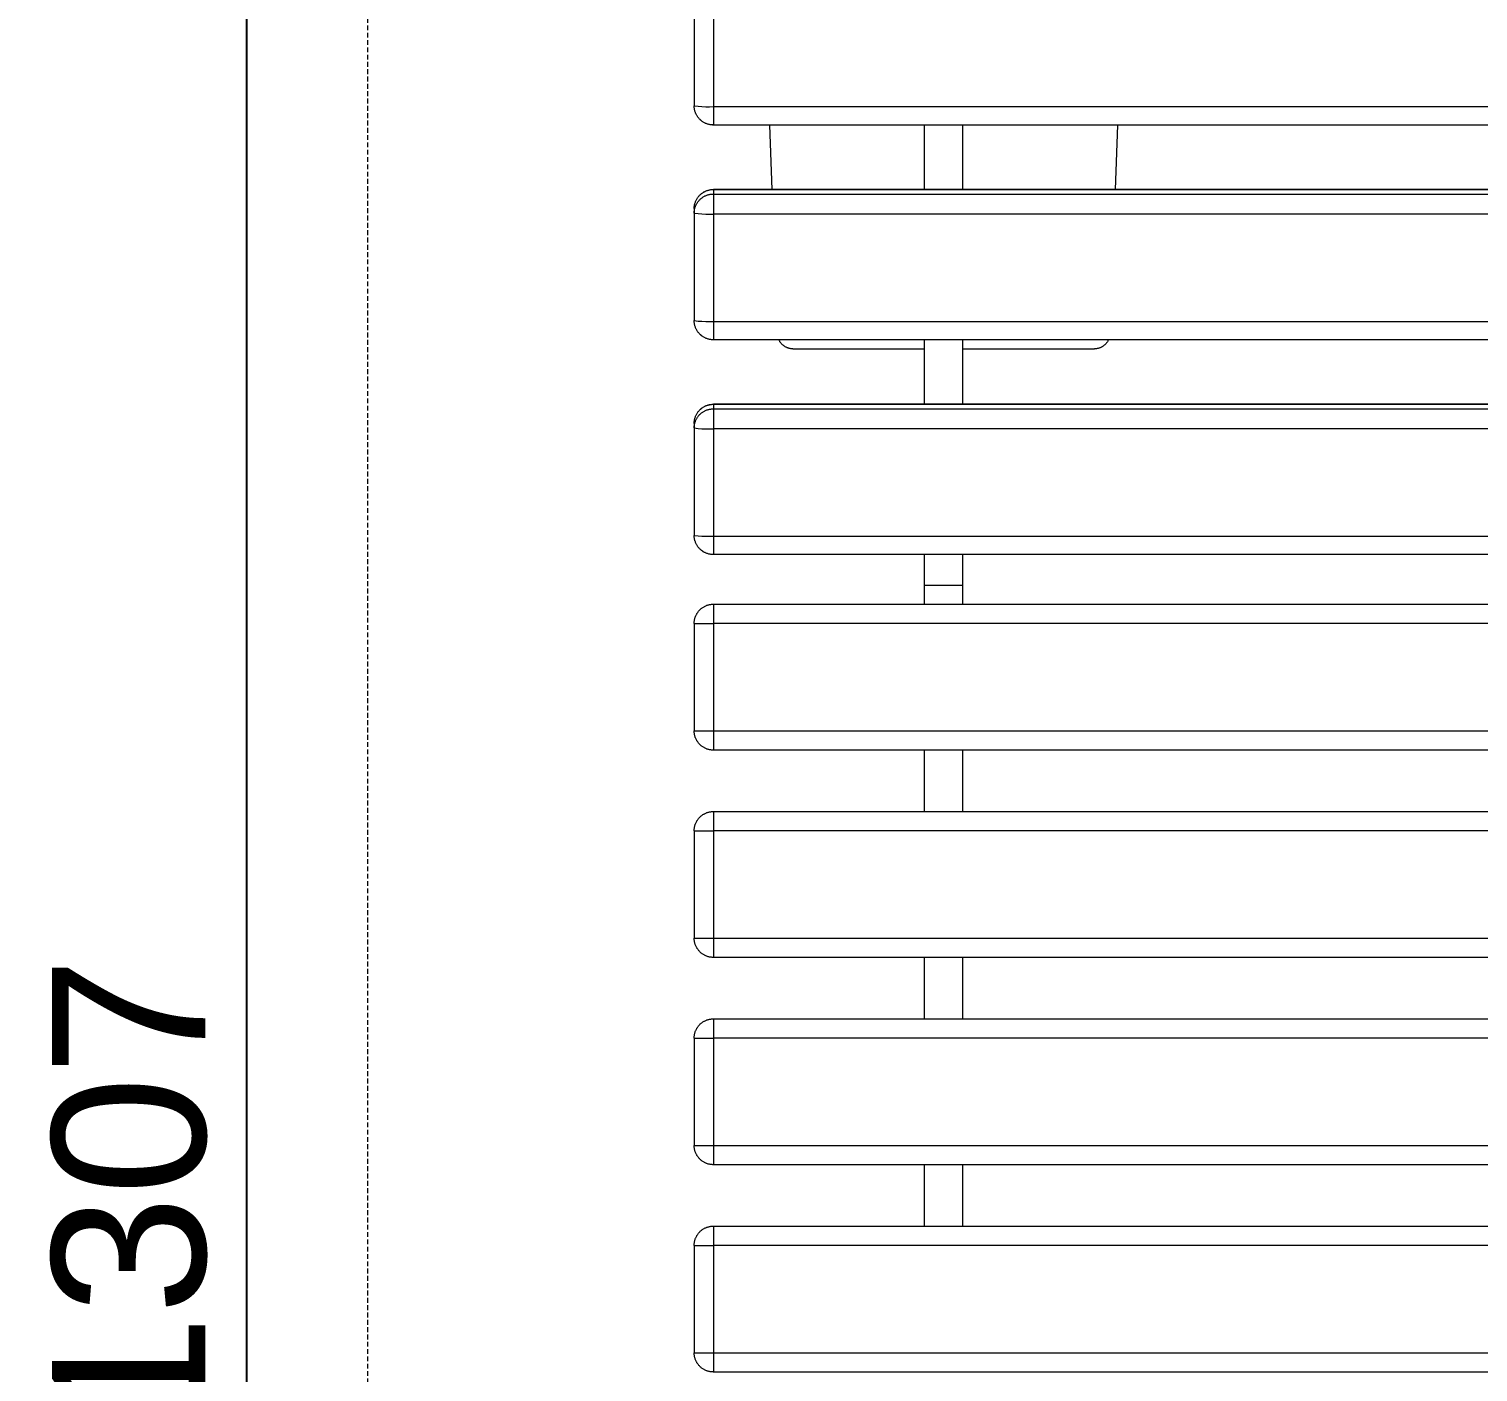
# Model space of a CAD drawing. Header units: millimetres. Extents: x -30 to 4992, y -440 to 3111.
# Drawn here: x -30.3 to 347.2, y 1506.6 to 1856.5 of the extents above; entities that cross this region are included whole.
import ezdxf

# ---------------------------------------------------------------- set-up
doc = ezdxf.new("R2010")
doc.units = ezdxf.units.MM
doc.linetypes.add('HIDDEN', pattern=[1.905, 1.27, -0.635])
for name, color, linetype, lineweight in [('ZANO_R', 7, 'Continuous', 0), ('ZANO_R_przerywana', 7, 'HIDDEN', 0), ('ZANO_W', 1, 'Continuous', 0)]:
    doc.layers.add(name, color=color, linetype=linetype, lineweight=lineweight)
doc.styles.add('Arial', font='arial.ttf')
doc.styles.get("Standard").update_dxf_attribs({"font": 'ARIALUNI.TTF'})
doc.dimstyles.new('pl i ang', dxfattribs={"dimtxt": 50, "dimasz": 50, "dimexe": 1.25, "dimexo": 0.625, "dimgap": 10, "dimtad": 1, "dimtoh": 1, "dimtxsty": 'Standard', "dimcen": 2.5, "dimclrd": 1, "dimclre": 1, "dimclrt": 1, "dimadec": 0, "dimazin": 0, "dimtfac": 1, "dimtmove": 0, "dimatfit": 3, "dimfxl": 1, "dimarcsym": 1})

# ---------------------------------------------------------------- blocks, each defined once
blk = doc.blocks.new('*D389')
at = {"layer": 'ZANO_W', "color": 1, "lineweight": -2}
for p, q in [((138.02, 2206.3), (16.39, 2206.3)), ((26.39, 2166.3), (26.39, 938.92)), ((138.02, 898.92), (16.39, 898.92))]:
    blk.add_line(p, q, dxfattribs=at)
at = {"layer": 'ZANO_W', "color": 1}
for points in [[(33.05, 2166.3), (19.72, 2166.3), (26.39, 2206.3)], [(19.72, 938.92), (33.05, 938.92), (26.39, 898.92)]]:
    blk.add_solid(points, dxfattribs=at)
at = {"layer": 'ZANO_W', "color": 1, "insert": (-4.05, 1552.61), "char_height": 40, "attachment_point": 5, "rotation": 90, "style": 'Arial'}
blk.add_mtext('1307', dxfattribs=at)

msp = doc.modelspace()

# ---------------------------------------------------------------- linework, layer by layer
at = {"layer": 'ZANO_R'}
for p, q in [((143.02, 1864.41), (143.02, 1837.63)), ((148.02, 1864.2), (148.02, 1836.23)), ((143.02, 1837.63), (143.02, 1836.44)), ((143.02, 1836.44), (144.01, 1836.33)), ((143.02, 1836.26), (143.02, 1836.44)), ((143.03, 1836.09), (143.02, 1836.26)), ((143.04, 1835.91), (143.03, 1836.09)), ((143.07, 1835.74), (143.04, 1835.91)), ((143.09, 1835.57), (143.07, 1835.74)), ((143.13, 1835.4), (143.09, 1835.57)), ((143.17, 1835.23), (143.13, 1835.4)), ((143.21, 1835.06), (143.17, 1835.23)), ((143.26, 1834.89), (143.21, 1835.06)), ((143.32, 1834.73), (143.26, 1834.89)), ((144.01, 1836.33), (145.01, 1836.26)), ((145.01, 1836.26), (146.01, 1836.21)), ((146.01, 1836.21), (147.01, 1836.2)), ((147.01, 1836.2), (148.02, 1836.23)), ((148.02, 1836.23), (1938.02, 1836.23)), ((148.02, 1836.23), (148.02, 1831.44)), ((143.38, 1834.56), (143.32, 1834.73)), ((143.45, 1834.4), (143.38, 1834.56)), ((143.52, 1834.25), (143.45, 1834.4)), ((143.6, 1834.09), (143.52, 1834.25)), ((143.69, 1833.94), (143.6, 1834.09)), ((143.78, 1833.79), (143.69, 1833.94)), ((143.87, 1833.64), (143.78, 1833.79)), ((143.97, 1833.5), (143.87, 1833.64)), ((144.08, 1833.36), (143.97, 1833.5)), ((144.19, 1833.22), (144.08, 1833.36)), ((144.3, 1833.09), (144.19, 1833.22)), ((144.42, 1832.97), (144.3, 1833.09)), ((144.54, 1832.84), (144.42, 1832.97)), ((144.67, 1832.72), (144.54, 1832.84)), ((144.7, 1832.7), (144.57, 1832.82)), ((144.8, 1832.61), (144.67, 1832.72)), ((144.83, 1832.59), (144.7, 1832.7)), ((144.94, 1832.5), (144.8, 1832.61)), ((144.97, 1832.48), (144.83, 1832.59)), ((145.08, 1832.39), (144.94, 1832.5)), ((145.11, 1832.38), (144.97, 1832.48)), ((145.22, 1832.29), (145.08, 1832.39)), ((145.25, 1832.28), (145.11, 1832.38)), ((145.37, 1832.2), (145.22, 1832.29)), ((145.39, 1832.19), (145.25, 1832.28)), ((145.52, 1832.11), (145.37, 1832.2)), ((145.54, 1832.1), (145.39, 1832.19)), ((145.67, 1832.03), (145.52, 1832.11)), ((145.69, 1832.02), (145.54, 1832.1)), ((145.83, 1831.95), (145.67, 1832.03)), ((145.85, 1831.94), (145.69, 1832.02)), ((145.98, 1831.87), (145.83, 1831.95)), ((146, 1831.87), (145.85, 1831.94)), ((146.14, 1831.8), (145.98, 1831.87)), ((146.16, 1831.8), (146, 1831.87)), ((146.31, 1831.74), (146.14, 1831.8)), ((146.32, 1831.74), (146.16, 1831.8)), ((146.47, 1831.68), (146.31, 1831.74)), ((146.49, 1831.68), (146.32, 1831.74)), ((146.64, 1831.63), (146.47, 1831.68)), ((146.65, 1831.63), (146.49, 1831.68)), ((146.81, 1831.59), (146.64, 1831.63)), ((146.82, 1831.59), (146.65, 1831.63)), ((146.98, 1831.55), (146.81, 1831.59)), ((146.99, 1831.55), (146.82, 1831.59)), ((147.15, 1831.52), (146.98, 1831.55)), ((147.16, 1831.52), (146.99, 1831.55)), ((147.32, 1831.49), (147.15, 1831.52)), ((147.33, 1831.49), (147.16, 1831.52)), ((147.49, 1831.47), (147.32, 1831.49)), ((147.5, 1831.47), (147.33, 1831.49)), ((147.67, 1831.45), (147.49, 1831.47)), ((147.67, 1831.46), (147.5, 1831.47)), ((147.84, 1831.45), (147.67, 1831.46)), ((147.84, 1831.44), (147.67, 1831.45)), ((148.02, 1831.44), (147.84, 1831.45)), ((148.02, 1831.44), (147.84, 1831.44)), ((1938.02, 1831.44), (148.02, 1831.44)), ((1938.02, 1831.44), (148.02, 1831.44)), ((162.62, 1831.44), (163.27, 1814.64)), ((203.02, 1814.64), (203.02, 1831.44)), ((213.02, 1814.64), (213.02, 1831.44)), ((252.76, 1814.64), (253.41, 1831.44)), ((143.6, 1811.99), (143.69, 1812.15)), ((143.69, 1812.15), (143.78, 1812.3)), ((143.78, 1812.3), (143.87, 1812.44)), ((143.87, 1812.44), (143.97, 1812.59)), ((143.97, 1812.59), (144.08, 1812.72)), ((144.08, 1812.72), (144.19, 1812.86)), ((144.19, 1812.86), (144.3, 1812.99)), ((144.3, 1812.99), (144.42, 1813.12)), ((144.42, 1813.12), (144.54, 1813.24)), ((144.54, 1813.24), (144.67, 1813.36)), ((144.54, 1812.06), (144.67, 1812.18)), ((144.57, 1813.27), (144.7, 1813.39)), ((144.67, 1813.36), (144.8, 1813.48)), ((144.67, 1812.18), (144.8, 1812.29)), ((144.7, 1813.39), (144.83, 1813.5)), ((144.8, 1813.48), (144.94, 1813.59)), ((144.8, 1812.29), (144.94, 1812.4)), ((144.83, 1813.5), (144.96, 1813.61)), ((144.94, 1813.59), (145.08, 1813.69)), ((144.94, 1812.4), (145.08, 1812.51)), ((144.96, 1813.61), (145.1, 1813.71)), ((145.08, 1813.69), (145.22, 1813.79)), ((145.08, 1812.51), (145.22, 1812.61)), ((145.1, 1813.71), (145.25, 1813.81)), ((145.22, 1813.79), (145.37, 1813.89)), ((145.22, 1812.61), (145.37, 1812.7)), ((145.25, 1813.81), (145.39, 1813.9)), ((145.37, 1813.89), (145.52, 1813.97)), ((145.37, 1812.7), (145.52, 1812.79)), ((145.39, 1813.9), (145.54, 1813.99)), ((145.52, 1813.97), (145.67, 1814.06)), ((145.52, 1812.79), (145.67, 1812.88)), ((145.54, 1813.99), (145.69, 1814.07)), ((145.67, 1814.06), (145.82, 1814.14)), ((145.67, 1812.88), (145.82, 1812.96)), ((145.69, 1814.07), (145.85, 1814.15)), ((145.82, 1814.14), (145.98, 1814.21)), ((145.82, 1812.96), (145.98, 1813.03)), ((145.85, 1814.15), (146, 1814.22)), ((145.98, 1814.21), (146.14, 1814.28)), ((145.98, 1813.03), (146.14, 1813.1)), ((146, 1814.22), (146.16, 1814.29)), ((146.14, 1814.28), (146.31, 1814.34)), ((146.14, 1813.1), (146.31, 1813.16)), ((146.16, 1814.29), (146.32, 1814.35)), ((146.31, 1814.34), (146.47, 1814.4)), ((146.31, 1813.16), (146.47, 1813.22)), ((146.32, 1814.35), (146.49, 1814.41)), ((146.47, 1814.4), (146.64, 1814.45)), ((146.47, 1813.22), (146.64, 1813.27)), ((146.49, 1814.41), (146.65, 1814.46)), ((146.64, 1814.45), (146.81, 1814.5)), ((146.64, 1813.27), (146.81, 1813.31)), ((146.65, 1814.46), (146.82, 1814.5)), ((146.81, 1814.5), (146.98, 1814.53)), ((146.81, 1813.31), (146.98, 1813.35)), ((146.82, 1814.5), (146.99, 1814.54)), ((146.98, 1814.53), (147.15, 1814.57)), ((146.98, 1813.35), (147.15, 1813.39)), ((146.99, 1814.54), (147.16, 1814.57)), ((147.15, 1814.57), (147.32, 1814.6)), ((147.15, 1813.39), (147.32, 1813.41)), ((147.16, 1814.57), (147.33, 1814.6)), ((147.32, 1814.6), (147.49, 1814.62)), ((147.32, 1813.41), (147.49, 1813.43)), ((147.33, 1814.6), (147.5, 1814.62)), ((147.49, 1814.62), (147.67, 1814.63)), ((147.49, 1813.43), (147.67, 1813.45)), ((147.5, 1814.62), (147.67, 1814.64)), ((147.67, 1814.63), (147.84, 1814.64)), ((147.67, 1814.64), (147.84, 1814.64)), ((147.67, 1813.45), (147.84, 1813.46)), ((147.84, 1814.64), (148.02, 1814.65)), ((147.84, 1814.64), (148.02, 1814.64)), ((147.84, 1813.46), (148.02, 1813.46)), ((148.02, 1814.64), (148.02, 1814.65)), ((148.02, 1814.65), (1938.02, 1814.65)), ((1938.02, 1814.64), (148.02, 1814.64)), ((148.02, 1814.64), (148.02, 1813.46)), ((148.02, 1813.46), (1938.02, 1813.46)), ((148.02, 1813.46), (148.02, 1808.25)), ((143.02, 1809.82), (143.03, 1810)), ((143.02, 1809.65), (143.02, 1809.82)), ((143.02, 1809.65), (143.02, 1808.58)), ((143.02, 1808.64), (143.03, 1808.81)), ((143.02, 1808.47), (143.02, 1808.64)), ((143.02, 1808.47), (144.01, 1808.36)), ((143.02, 1808.46), (143.02, 1781.68)), ((143.03, 1810), (143.04, 1810.17)), ((143.03, 1808.81), (143.04, 1808.99)), ((143.04, 1810.17), (143.06, 1810.34)), ((143.04, 1808.99), (143.06, 1809.16)), ((143.06, 1810.34), (143.09, 1810.52)), ((143.06, 1809.16), (143.09, 1809.33)), ((143.09, 1810.52), (143.13, 1810.69)), ((143.09, 1809.33), (143.13, 1809.5)), ((143.13, 1810.69), (143.16, 1810.86)), ((143.13, 1809.5), (143.16, 1809.67)), ((143.16, 1810.86), (143.21, 1811.03)), ((143.16, 1809.67), (143.21, 1809.84)), ((143.21, 1811.03), (143.26, 1811.19)), ((143.21, 1809.84), (143.26, 1810.01)), ((143.26, 1811.19), (143.32, 1811.36)), ((143.26, 1810.01), (143.32, 1810.17)), ((143.32, 1811.36), (143.38, 1811.52)), ((143.32, 1810.17), (143.38, 1810.34)), ((143.38, 1811.52), (143.45, 1811.68)), ((143.38, 1810.34), (143.45, 1810.5)), ((143.45, 1811.68), (143.52, 1811.84)), ((143.45, 1810.5), (143.52, 1810.66)), ((143.52, 1811.84), (143.6, 1811.99)), ((143.52, 1810.66), (143.6, 1810.81)), ((143.6, 1810.81), (143.69, 1810.96)), ((143.69, 1810.96), (143.78, 1811.11)), ((143.78, 1811.11), (143.87, 1811.26)), ((143.87, 1811.26), (143.97, 1811.4)), ((143.97, 1811.4), (144.08, 1811.54)), ((144.01, 1808.36), (145.01, 1808.28)), ((144.08, 1811.54), (144.19, 1811.68)), ((144.19, 1811.68), (144.3, 1811.81)), ((144.3, 1811.81), (144.42, 1811.94)), ((144.42, 1811.94), (144.54, 1812.06)), ((145.01, 1808.28), (146.01, 1808.24)), ((146.01, 1808.24), (147.01, 1808.23)), ((147.01, 1808.23), (148.02, 1808.25)), ((1938.02, 1808.25), (148.02, 1808.25)), ((148.02, 1808.25), (148.02, 1780.28)), ((143.02, 1781.68), (143.02, 1780.49)), ((143.02, 1780.49), (144.01, 1780.38)), ((143.02, 1780.31), (143.02, 1780.49)), ((143.03, 1780.14), (143.02, 1780.31)), ((143.04, 1779.96), (143.03, 1780.14)), ((143.07, 1779.79), (143.04, 1779.96)), ((143.09, 1779.62), (143.07, 1779.79)), ((143.13, 1779.45), (143.09, 1779.62)), ((143.17, 1779.28), (143.13, 1779.45)), ((143.21, 1779.11), (143.17, 1779.28)), ((143.26, 1778.94), (143.21, 1779.11)), ((143.32, 1778.78), (143.26, 1778.94)), ((143.38, 1778.61), (143.32, 1778.78)), ((143.45, 1778.45), (143.38, 1778.61)), ((143.52, 1778.3), (143.45, 1778.45)), ((143.6, 1778.14), (143.52, 1778.3)), ((143.69, 1777.99), (143.6, 1778.14)), ((144.01, 1780.38), (145.01, 1780.31)), ((145.01, 1780.31), (146.01, 1780.26)), ((146.01, 1780.26), (147.01, 1780.25)), ((147.01, 1780.25), (148.02, 1780.28)), ((148.02, 1780.28), (1938.02, 1780.28)), ((148.02, 1780.28), (148.02, 1775.49)), ((143.78, 1777.84), (143.69, 1777.99)), ((143.87, 1777.69), (143.78, 1777.84)), ((143.97, 1777.55), (143.87, 1777.69)), ((144.08, 1777.41), (143.97, 1777.55)), ((144.19, 1777.27), (144.08, 1777.41)), ((144.3, 1777.14), (144.19, 1777.27)), ((144.42, 1777.02), (144.3, 1777.14)), ((144.54, 1776.89), (144.42, 1777.02)), ((144.67, 1776.77), (144.54, 1776.89)), ((144.7, 1776.75), (144.57, 1776.87)), ((144.8, 1776.66), (144.67, 1776.77)), ((144.83, 1776.64), (144.7, 1776.75)), ((144.94, 1776.55), (144.8, 1776.66)), ((144.97, 1776.53), (144.83, 1776.64)), ((145.08, 1776.44), (144.94, 1776.55)), ((145.11, 1776.43), (144.97, 1776.53)), ((145.22, 1776.34), (145.08, 1776.44)), ((145.25, 1776.33), (145.11, 1776.43)), ((145.37, 1776.25), (145.22, 1776.34)), ((145.39, 1776.24), (145.25, 1776.33)), ((145.52, 1776.16), (145.37, 1776.25)), ((145.54, 1776.15), (145.39, 1776.24)), ((145.67, 1776.08), (145.52, 1776.16)), ((145.69, 1776.07), (145.54, 1776.15)), ((145.83, 1776), (145.67, 1776.08)), ((145.85, 1775.99), (145.69, 1776.07)), ((145.98, 1775.92), (145.83, 1776)), ((146, 1775.92), (145.85, 1775.99)), ((146.14, 1775.85), (145.98, 1775.92)), ((146.16, 1775.85), (146, 1775.92)), ((146.31, 1775.79), (146.14, 1775.85)), ((146.32, 1775.79), (146.16, 1775.85)), ((146.47, 1775.73), (146.31, 1775.79)), ((146.49, 1775.73), (146.32, 1775.79)), ((146.64, 1775.68), (146.47, 1775.73)), ((146.65, 1775.68), (146.49, 1775.73)), ((146.81, 1775.64), (146.64, 1775.68)), ((146.82, 1775.64), (146.65, 1775.68)), ((146.98, 1775.6), (146.81, 1775.64)), ((146.99, 1775.6), (146.82, 1775.64)), ((147.15, 1775.57), (146.98, 1775.6)), ((147.16, 1775.57), (146.99, 1775.6)), ((147.32, 1775.54), (147.15, 1775.57)), ((147.33, 1775.54), (147.16, 1775.57)), ((147.49, 1775.52), (147.32, 1775.54)), ((147.5, 1775.52), (147.33, 1775.54)), ((147.67, 1775.5), (147.49, 1775.52)), ((147.67, 1775.51), (147.5, 1775.52)), ((147.84, 1775.5), (147.67, 1775.51)), ((147.84, 1775.49), (147.67, 1775.5)), ((148.02, 1775.49), (147.84, 1775.5)), ((148.02, 1775.49), (147.84, 1775.49)), ((1938.02, 1775.49), (148.02, 1775.49)), ((1938.02, 1775.49), (148.02, 1775.49)), ((165.15, 1775.37), (165.09, 1775.49)), ((165.21, 1775.24), (165.15, 1775.37)), ((165.28, 1775.12), (165.21, 1775.24)), ((165.35, 1775), (165.28, 1775.12)), ((165.43, 1774.89), (165.35, 1775)), ((165.51, 1774.77), (165.43, 1774.89)), ((165.59, 1774.66), (165.51, 1774.77)), ((165.68, 1774.55), (165.59, 1774.66)), ((165.77, 1774.45), (165.68, 1774.55)), ((165.86, 1774.35), (165.77, 1774.45)), ((203.02, 1758.69), (203.02, 1775.49)), ((213.02, 1758.69), (213.02, 1775.49)), ((250.26, 1774.45), (250.17, 1774.35)), ((250.35, 1774.55), (250.26, 1774.45)), ((250.44, 1774.66), (250.35, 1774.55)), ((250.53, 1774.77), (250.44, 1774.66)), ((250.61, 1774.89), (250.53, 1774.77)), ((250.68, 1775), (250.61, 1774.89)), ((250.75, 1775.12), (250.68, 1775)), ((250.82, 1775.24), (250.75, 1775.12)), ((250.89, 1775.37), (250.82, 1775.24)), ((250.94, 1775.49), (250.89, 1775.37)), ((165.96, 1774.25), (165.86, 1774.35)), ((166.06, 1774.15), (165.96, 1774.25)), ((166.17, 1774.06), (166.06, 1774.15)), ((166.28, 1773.97), (166.17, 1774.06)), ((166.39, 1773.89), (166.28, 1773.97)), ((166.5, 1773.81), (166.39, 1773.89)), ((166.62, 1773.73), (166.5, 1773.81)), ((166.74, 1773.66), (166.62, 1773.73)), ((166.86, 1773.6), (166.74, 1773.66)), ((166.99, 1773.53), (166.86, 1773.6)), ((167.11, 1773.47), (166.99, 1773.53)), ((167.24, 1773.42), (167.11, 1773.47)), ((167.37, 1773.37), (167.24, 1773.42)), ((167.5, 1773.32), (167.37, 1773.37)), ((167.64, 1773.28), (167.5, 1773.32)), ((167.77, 1773.25), (167.64, 1773.28)), ((167.91, 1773.22), (167.77, 1773.25)), ((168.04, 1773.19), (167.91, 1773.22)), ((168.18, 1773.17), (168.04, 1773.19)), ((168.32, 1773.15), (168.18, 1773.17)), ((168.46, 1773.14), (168.32, 1773.15)), ((168.6, 1773.13), (168.46, 1773.14)), ((168.74, 1773.13), (168.6, 1773.13)), ((168.74, 1773.13), (203.02, 1773.13)), ((213.02, 1773.13), (247.29, 1773.13)), ((247.43, 1773.13), (247.29, 1773.13)), ((247.57, 1773.14), (247.43, 1773.13)), ((247.71, 1773.15), (247.57, 1773.14)), ((247.85, 1773.17), (247.71, 1773.15)), ((247.99, 1773.19), (247.85, 1773.17)), ((248.12, 1773.22), (247.99, 1773.19)), ((248.26, 1773.25), (248.12, 1773.22)), ((248.39, 1773.28), (248.26, 1773.25)), ((248.53, 1773.32), (248.39, 1773.28)), ((248.66, 1773.37), (248.53, 1773.32)), ((248.79, 1773.42), (248.66, 1773.37)), ((248.92, 1773.47), (248.79, 1773.42)), ((249.04, 1773.53), (248.92, 1773.47)), ((249.17, 1773.6), (249.04, 1773.53)), ((249.29, 1773.66), (249.17, 1773.6)), ((249.41, 1773.73), (249.29, 1773.66)), ((249.53, 1773.81), (249.41, 1773.73)), ((249.64, 1773.89), (249.53, 1773.81)), ((249.75, 1773.97), (249.64, 1773.89)), ((249.86, 1774.06), (249.75, 1773.97)), ((249.97, 1774.15), (249.86, 1774.06)), ((250.07, 1774.25), (249.97, 1774.15)), ((250.17, 1774.35), (250.07, 1774.25)), ((143.32, 1755.41), (143.38, 1755.57)), ((143.38, 1755.57), (143.45, 1755.73)), ((143.45, 1755.73), (143.52, 1755.89)), ((143.52, 1755.89), (143.6, 1756.04)), ((143.6, 1756.04), (143.69, 1756.2)), ((143.69, 1756.2), (143.78, 1756.35)), ((143.78, 1756.35), (143.87, 1756.49)), ((143.87, 1756.49), (143.97, 1756.63)), ((143.97, 1756.63), (144.08, 1756.77)), ((143.97, 1755.45), (144.08, 1755.59)), ((144.08, 1756.77), (144.19, 1756.91)), ((144.08, 1755.59), (144.19, 1755.73)), ((144.19, 1756.91), (144.3, 1757.04)), ((144.19, 1755.73), (144.3, 1755.86)), ((144.3, 1757.04), (144.42, 1757.17)), ((144.3, 1755.86), (144.42, 1755.99)), ((144.42, 1757.17), (144.54, 1757.29)), ((144.42, 1755.99), (144.54, 1756.11)), ((144.54, 1757.29), (144.67, 1757.41)), ((144.54, 1756.11), (144.67, 1756.23)), ((144.57, 1757.32), (144.7, 1757.44)), ((144.67, 1757.41), (144.8, 1757.53)), ((144.67, 1756.23), (144.8, 1756.34)), ((144.7, 1757.44), (144.83, 1757.55)), ((144.8, 1757.53), (144.94, 1757.64)), ((144.8, 1756.34), (144.94, 1756.45)), ((144.83, 1757.55), (144.96, 1757.66)), ((144.94, 1757.64), (145.08, 1757.74)), ((144.94, 1756.45), (145.08, 1756.56)), ((144.96, 1757.66), (145.1, 1757.76)), ((145.08, 1757.74), (145.22, 1757.84)), ((145.08, 1756.56), (145.22, 1756.66)), ((145.1, 1757.76), (145.25, 1757.86)), ((145.22, 1757.84), (145.37, 1757.94)), ((145.22, 1756.66), (145.37, 1756.75)), ((145.25, 1757.86), (145.39, 1757.95)), ((145.37, 1757.94), (145.52, 1758.02)), ((145.37, 1756.75), (145.52, 1756.84)), ((145.39, 1757.95), (145.54, 1758.04)), ((145.52, 1758.02), (145.67, 1758.11)), ((145.52, 1756.84), (145.67, 1756.93)), ((145.54, 1758.04), (145.69, 1758.12)), ((145.67, 1758.11), (145.82, 1758.19)), ((145.67, 1756.93), (145.82, 1757.01)), ((145.69, 1758.12), (145.85, 1758.2)), ((145.82, 1758.19), (145.98, 1758.26)), ((145.82, 1757.01), (145.98, 1757.08)), ((145.85, 1758.2), (146, 1758.27)), ((145.98, 1758.26), (146.14, 1758.33)), ((145.98, 1757.08), (146.14, 1757.15)), ((146, 1758.27), (146.16, 1758.34)), ((146.14, 1758.33), (146.31, 1758.39)), ((146.14, 1757.15), (146.31, 1757.21)), ((146.16, 1758.34), (146.32, 1758.4)), ((146.31, 1758.39), (146.47, 1758.45)), ((146.31, 1757.21), (146.47, 1757.27)), ((146.32, 1758.4), (146.49, 1758.46)), ((146.47, 1758.45), (146.64, 1758.5)), ((146.47, 1757.27), (146.64, 1757.32)), ((146.49, 1758.46), (146.65, 1758.51)), ((146.64, 1758.5), (146.81, 1758.55)), ((146.64, 1757.32), (146.81, 1757.36)), ((146.65, 1758.51), (146.82, 1758.55)), ((146.81, 1758.55), (146.98, 1758.58)), ((146.81, 1757.36), (146.98, 1757.4)), ((146.82, 1758.55), (146.99, 1758.59)), ((146.98, 1758.58), (147.15, 1758.62)), ((146.98, 1757.4), (147.15, 1757.44)), ((146.99, 1758.59), (147.16, 1758.62)), ((147.15, 1758.62), (147.32, 1758.64)), ((147.15, 1757.44), (147.32, 1757.46)), ((147.16, 1758.62), (147.33, 1758.65)), ((147.32, 1758.64), (147.49, 1758.67)), ((147.32, 1757.46), (147.49, 1757.48)), ((147.33, 1758.65), (147.5, 1758.67)), ((147.49, 1758.67), (147.67, 1758.68)), ((147.49, 1757.48), (147.67, 1757.5)), ((147.5, 1758.67), (147.67, 1758.69)), ((147.67, 1758.68), (147.84, 1758.69)), ((147.67, 1758.69), (147.84, 1758.69)), ((147.67, 1757.5), (147.84, 1757.51)), ((147.84, 1758.69), (148.02, 1758.7)), ((147.84, 1758.69), (148.02, 1758.69)), ((147.84, 1757.51), (148.02, 1757.51)), ((148.02, 1758.69), (148.02, 1758.7)), ((148.02, 1758.7), (1938.02, 1758.7)), ((1938.02, 1758.69), (148.02, 1758.69)), ((148.02, 1758.69), (148.02, 1757.51)), ((148.02, 1757.51), (1938.02, 1757.51)), ((148.02, 1757.51), (148.02, 1752.3)), ((143.02, 1753.87), (143.03, 1754.05)), ((143.02, 1753.7), (143.02, 1753.87)), ((143.02, 1753.7), (143.02, 1752.63)), ((143.02, 1752.69), (143.03, 1752.86)), ((143.02, 1752.52), (143.02, 1752.69)), ((143.02, 1752.52), (144.01, 1752.41)), ((143.02, 1752.51), (143.02, 1725.73)), ((143.03, 1754.05), (143.04, 1754.22)), ((143.03, 1752.86), (143.04, 1753.04)), ((143.04, 1754.22), (143.06, 1754.39)), ((143.04, 1753.04), (143.06, 1753.21)), ((143.06, 1754.39), (143.09, 1754.57)), ((143.06, 1753.21), (143.09, 1753.38)), ((143.09, 1754.57), (143.13, 1754.74)), ((143.09, 1753.38), (143.13, 1753.55)), ((143.13, 1754.74), (143.16, 1754.91)), ((143.13, 1753.55), (143.16, 1753.72)), ((143.16, 1754.91), (143.21, 1755.08)), ((143.16, 1753.72), (143.21, 1753.89)), ((143.21, 1755.08), (143.26, 1755.24)), ((143.21, 1753.89), (143.26, 1754.06)), ((143.26, 1755.24), (143.32, 1755.41)), ((143.26, 1754.06), (143.32, 1754.22)), ((143.32, 1754.22), (143.38, 1754.39)), ((143.38, 1754.39), (143.45, 1754.55)), ((143.45, 1754.55), (143.52, 1754.71)), ((143.52, 1754.71), (143.6, 1754.86)), ((143.6, 1754.86), (143.69, 1755.01)), ((143.69, 1755.01), (143.78, 1755.16)), ((143.78, 1755.16), (143.87, 1755.31)), ((143.87, 1755.31), (143.97, 1755.45)), ((144.01, 1752.41), (145.01, 1752.33)), ((145.01, 1752.33), (146.01, 1752.29)), ((146.01, 1752.29), (147.01, 1752.28)), ((147.01, 1752.28), (148.02, 1752.3)), ((1938.02, 1752.3), (148.02, 1752.3)), ((148.02, 1752.3), (148.02, 1724.33)), ((143.02, 1725.73), (143.02, 1724.54)), ((143.02, 1724.54), (144.01, 1724.43)), ((143.02, 1724.36), (143.02, 1724.54)), ((143.03, 1724.19), (143.02, 1724.36)), ((143.04, 1724.01), (143.03, 1724.19)), ((143.07, 1723.84), (143.04, 1724.01)), ((143.09, 1723.67), (143.07, 1723.84)), ((143.13, 1723.5), (143.09, 1723.67)), ((143.17, 1723.33), (143.13, 1723.5)), ((143.21, 1723.16), (143.17, 1723.33)), ((143.26, 1722.99), (143.21, 1723.16)), ((143.32, 1722.83), (143.26, 1722.99)), ((143.38, 1722.66), (143.32, 1722.83)), ((143.45, 1722.5), (143.38, 1722.66)), ((143.52, 1722.35), (143.45, 1722.5)), ((143.6, 1722.19), (143.52, 1722.35)), ((143.69, 1722.04), (143.6, 1722.19)), ((143.78, 1721.89), (143.69, 1722.04)), ((143.87, 1721.74), (143.78, 1721.89)), ((143.97, 1721.6), (143.87, 1721.74)), ((144.08, 1721.46), (143.97, 1721.6)), ((144.01, 1724.43), (145.01, 1724.35)), ((145.01, 1724.35), (146.01, 1724.31)), ((146.01, 1724.31), (147.01, 1724.3)), ((147.01, 1724.3), (148.02, 1724.33)), ((148.02, 1724.33), (1938.02, 1724.33)), ((148.02, 1724.33), (148.02, 1719.54)), ((144.19, 1721.32), (144.08, 1721.46)), ((144.3, 1721.19), (144.19, 1721.32)), ((144.42, 1721.07), (144.3, 1721.19)), ((144.54, 1720.94), (144.42, 1721.07)), ((144.67, 1720.82), (144.54, 1720.94)), ((144.7, 1720.8), (144.57, 1720.92)), ((144.8, 1720.71), (144.67, 1720.82)), ((144.83, 1720.69), (144.7, 1720.8)), ((144.94, 1720.6), (144.8, 1720.71)), ((144.97, 1720.58), (144.83, 1720.69)), ((145.08, 1720.49), (144.94, 1720.6)), ((145.11, 1720.48), (144.97, 1720.58)), ((145.22, 1720.39), (145.08, 1720.49)), ((145.25, 1720.38), (145.11, 1720.48)), ((145.37, 1720.3), (145.22, 1720.39)), ((145.39, 1720.29), (145.25, 1720.38)), ((145.52, 1720.21), (145.37, 1720.3)), ((145.54, 1720.2), (145.39, 1720.29)), ((145.67, 1720.12), (145.52, 1720.21)), ((145.69, 1720.12), (145.54, 1720.2)), ((145.83, 1720.05), (145.67, 1720.12)), ((145.85, 1720.04), (145.69, 1720.12)), ((145.98, 1719.97), (145.83, 1720.05)), ((146, 1719.97), (145.85, 1720.04)), ((146.14, 1719.9), (145.98, 1719.97)), ((146.16, 1719.9), (146, 1719.97)), ((146.31, 1719.84), (146.14, 1719.9)), ((146.32, 1719.84), (146.16, 1719.9)), ((146.47, 1719.78), (146.31, 1719.84)), ((146.49, 1719.78), (146.32, 1719.84)), ((146.64, 1719.73), (146.47, 1719.78)), ((146.65, 1719.73), (146.49, 1719.78)), ((146.81, 1719.69), (146.64, 1719.73)), ((146.82, 1719.69), (146.65, 1719.73)), ((146.98, 1719.65), (146.81, 1719.69)), ((146.99, 1719.65), (146.82, 1719.69)), ((147.15, 1719.62), (146.98, 1719.65)), ((147.16, 1719.62), (146.99, 1719.65)), ((147.32, 1719.59), (147.15, 1719.62)), ((147.33, 1719.59), (147.16, 1719.62)), ((147.49, 1719.57), (147.32, 1719.59)), ((147.5, 1719.57), (147.33, 1719.59)), ((147.67, 1719.55), (147.49, 1719.57)), ((147.67, 1719.56), (147.5, 1719.57)), ((147.84, 1719.55), (147.67, 1719.56)), ((147.84, 1719.54), (147.67, 1719.55)), ((148.02, 1719.54), (147.84, 1719.55)), ((148.02, 1719.54), (147.84, 1719.54)), ((1938.02, 1719.54), (148.02, 1719.54)), ((1938.02, 1719.54), (148.02, 1719.54)), ((203.02, 1711.53), (203.02, 1719.54)), ((213.02, 1711.53), (213.02, 1719.54)), ((203.02, 1706.6), (203.02, 1711.53)), ((203.02, 1711.53), (213.02, 1711.53)), ((213.02, 1706.6), (213.02, 1711.53)), ((146.5, 1706.37), (146.67, 1706.42)), ((146.67, 1706.42), (146.83, 1706.46)), ((146.83, 1706.46), (147, 1706.5)), ((147, 1706.5), (147.17, 1706.53)), ((147.17, 1706.53), (147.34, 1706.56)), ((147.34, 1706.56), (147.5, 1706.58)), ((147.5, 1706.58), (147.67, 1706.59)), ((147.67, 1706.59), (147.85, 1706.6)), ((147.85, 1706.6), (148.02, 1706.6)), ((148.02, 1706.6), (1938.02, 1706.6)), ((148.02, 1706.6), (148.02, 1701.6)), ((148.02, 1706.6), (148.02, 1706.6)), ((143.12, 1702.62), (143.16, 1702.79)), ((143.16, 1702.79), (143.2, 1702.95)), ((143.2, 1702.95), (143.25, 1703.12)), ((143.25, 1703.12), (143.3, 1703.28)), ((143.3, 1703.28), (143.36, 1703.44)), ((143.36, 1703.44), (143.43, 1703.6)), ((143.43, 1703.6), (143.5, 1703.75)), ((143.5, 1703.75), (143.58, 1703.91)), ((143.58, 1703.91), (143.66, 1704.06)), ((143.66, 1704.06), (143.74, 1704.2)), ((143.74, 1704.2), (143.83, 1704.35)), ((143.83, 1704.35), (143.93, 1704.49)), ((143.93, 1704.49), (144.03, 1704.63)), ((144.03, 1704.63), (144.14, 1704.76)), ((144.14, 1704.76), (144.25, 1704.89)), ((144.25, 1704.89), (144.36, 1705.02)), ((144.36, 1705.02), (144.48, 1705.14)), ((144.48, 1705.14), (144.6, 1705.26)), ((144.6, 1705.26), (144.73, 1705.37)), ((144.73, 1705.37), (144.86, 1705.48)), ((144.86, 1705.48), (144.99, 1705.59)), ((144.99, 1705.59), (145.13, 1705.69)), ((145.13, 1705.69), (145.27, 1705.79)), ((145.27, 1705.79), (145.42, 1705.88)), ((145.42, 1705.88), (145.57, 1705.96)), ((145.57, 1705.96), (145.72, 1706.04)), ((145.72, 1706.04), (145.87, 1706.12)), ((145.87, 1706.12), (146.02, 1706.19)), ((146.02, 1706.19), (146.18, 1706.26)), ((146.18, 1706.26), (146.34, 1706.32)), ((146.34, 1706.32), (146.5, 1706.37)), ((143.02, 1701.78), (143.03, 1701.95)), ((143.02, 1701.6), (143.02, 1701.78)), ((143.02, 1701.6), (143.02, 1673.6)), ((143.02, 1701.6), (148.02, 1701.6)), ((143.02, 1701.6), (143.02, 1701.6)), ((143.03, 1701.95), (143.04, 1702.12)), ((143.04, 1702.12), (143.06, 1702.29)), ((143.06, 1702.29), (143.09, 1702.45)), ((143.09, 1702.45), (143.12, 1702.62)), ((1938.02, 1701.6), (148.02, 1701.6)), ((148.02, 1701.6), (148.02, 1673.6)), ((143.02, 1673.43), (143.02, 1673.6)), ((143.02, 1673.6), (148.02, 1673.6)), ((143.02, 1673.6), (143.02, 1673.6)), ((143.03, 1673.26), (143.02, 1673.43)), ((143.04, 1673.09), (143.03, 1673.26)), ((143.06, 1672.92), (143.04, 1673.09)), ((143.09, 1672.76), (143.06, 1672.92)), ((143.12, 1672.59), (143.09, 1672.76)), ((143.16, 1672.42), (143.12, 1672.59)), ((148.02, 1673.6), (1938.02, 1673.6)), ((148.02, 1673.6), (148.02, 1668.6)), ((143.2, 1672.26), (143.16, 1672.42)), ((143.25, 1672.09), (143.2, 1672.26)), ((143.3, 1671.93), (143.25, 1672.09)), ((143.36, 1671.77), (143.3, 1671.93)), ((143.43, 1671.61), (143.36, 1671.77)), ((143.5, 1671.46), (143.43, 1671.61)), ((143.58, 1671.3), (143.5, 1671.46)), ((143.66, 1671.15), (143.58, 1671.3)), ((143.74, 1671.01), (143.66, 1671.15)), ((143.83, 1670.86), (143.74, 1671.01)), ((143.93, 1670.72), (143.83, 1670.86)), ((144.03, 1670.58), (143.93, 1670.72)), ((144.14, 1670.45), (144.03, 1670.58)), ((144.25, 1670.32), (144.14, 1670.45)), ((144.36, 1670.19), (144.25, 1670.32)), ((144.48, 1670.07), (144.36, 1670.19)), ((144.6, 1669.95), (144.48, 1670.07)), ((144.73, 1669.84), (144.6, 1669.95)), ((144.86, 1669.73), (144.73, 1669.84)), ((144.99, 1669.62), (144.86, 1669.73)), ((145.13, 1669.52), (144.99, 1669.62)), ((145.27, 1669.42), (145.13, 1669.52)), ((145.42, 1669.33), (145.27, 1669.42)), ((145.57, 1669.25), (145.42, 1669.33)), ((145.72, 1669.17), (145.57, 1669.25)), ((145.87, 1669.09), (145.72, 1669.17)), ((146.02, 1669.02), (145.87, 1669.09)), ((146.18, 1668.95), (146.02, 1669.02)), ((146.34, 1668.89), (146.18, 1668.95)), ((146.5, 1668.84), (146.34, 1668.89)), ((146.67, 1668.79), (146.5, 1668.84)), ((146.83, 1668.75), (146.67, 1668.79)), ((147, 1668.71), (146.83, 1668.75)), ((147.17, 1668.68), (147, 1668.71)), ((147.34, 1668.65), (147.17, 1668.68)), ((147.5, 1668.63), (147.34, 1668.65)), ((147.67, 1668.62), (147.5, 1668.63)), ((147.85, 1668.61), (147.67, 1668.62)), ((148.02, 1668.6), (147.85, 1668.61)), ((1938.02, 1668.6), (148.02, 1668.6)), ((203.02, 1652.6), (203.02, 1668.6)), ((213.02, 1652.6), (213.02, 1668.6)), ((143.5, 1649.75), (143.58, 1649.91)), ((143.58, 1649.91), (143.66, 1650.06)), ((143.66, 1650.06), (143.74, 1650.2)), ((143.74, 1650.2), (143.83, 1650.35)), ((143.83, 1650.35), (143.93, 1650.49)), ((143.93, 1650.49), (144.03, 1650.63)), ((144.03, 1650.63), (144.14, 1650.76)), ((144.14, 1650.76), (144.25, 1650.89)), ((144.25, 1650.89), (144.36, 1651.02)), ((144.36, 1651.02), (144.48, 1651.14)), ((144.48, 1651.14), (144.6, 1651.26)), ((144.6, 1651.26), (144.73, 1651.37)), ((144.73, 1651.37), (144.86, 1651.48)), ((144.86, 1651.48), (144.99, 1651.59)), ((144.99, 1651.59), (145.13, 1651.69)), ((145.13, 1651.69), (145.27, 1651.79)), ((145.27, 1651.79), (145.42, 1651.88)), ((145.42, 1651.88), (145.57, 1651.96)), ((145.57, 1651.96), (145.72, 1652.04)), ((145.72, 1652.04), (145.87, 1652.12)), ((145.87, 1652.12), (146.02, 1652.19)), ((146.02, 1652.19), (146.18, 1652.26)), ((146.18, 1652.26), (146.34, 1652.32)), ((146.34, 1652.32), (146.5, 1652.37)), ((146.5, 1652.37), (146.67, 1652.42)), ((146.67, 1652.42), (146.83, 1652.46)), ((146.83, 1652.46), (147, 1652.5)), ((147, 1652.5), (147.17, 1652.53)), ((147.17, 1652.53), (147.34, 1652.56)), ((147.34, 1652.56), (147.5, 1652.58)), ((147.5, 1652.58), (147.67, 1652.59)), ((147.67, 1652.59), (147.85, 1652.6)), ((147.85, 1652.6), (148.02, 1652.6)), ((148.02, 1652.6), (1938.02, 1652.6)), ((148.02, 1652.6), (148.02, 1647.6)), ((148.02, 1652.6), (148.02, 1652.6)), ((143.02, 1647.78), (143.03, 1647.95)), ((143.02, 1647.6), (143.02, 1647.78)), ((143.02, 1647.6), (143.02, 1619.6)), ((143.02, 1647.6), (148.02, 1647.6)), ((143.02, 1647.6), (143.02, 1647.6)), ((143.03, 1647.95), (143.04, 1648.12)), ((143.04, 1648.12), (143.06, 1648.29)), ((143.06, 1648.29), (143.09, 1648.45)), ((143.09, 1648.45), (143.12, 1648.62)), ((143.12, 1648.62), (143.16, 1648.79)), ((143.16, 1648.79), (143.2, 1648.95)), ((143.2, 1648.95), (143.25, 1649.12)), ((143.25, 1649.12), (143.3, 1649.28)), ((143.3, 1649.28), (143.36, 1649.44)), ((143.36, 1649.44), (143.43, 1649.6)), ((143.43, 1649.6), (143.5, 1649.75)), ((1938.02, 1647.6), (148.02, 1647.6)), ((148.02, 1647.6), (148.02, 1619.6)), ((143.02, 1619.43), (143.02, 1619.6)), ((143.02, 1619.6), (148.02, 1619.6)), ((143.02, 1619.6), (143.02, 1619.6)), ((148.02, 1619.6), (1938.02, 1619.6)), ((148.02, 1619.6), (148.02, 1614.6)), ((143.03, 1619.26), (143.02, 1619.43)), ((143.04, 1619.09), (143.03, 1619.26)), ((143.06, 1618.92), (143.04, 1619.09)), ((143.09, 1618.76), (143.06, 1618.92)), ((143.12, 1618.59), (143.09, 1618.76)), ((143.16, 1618.42), (143.12, 1618.59)), ((143.2, 1618.26), (143.16, 1618.42)), ((143.25, 1618.09), (143.2, 1618.26)), ((143.3, 1617.93), (143.25, 1618.09)), ((143.36, 1617.77), (143.3, 1617.93)), ((143.43, 1617.61), (143.36, 1617.77)), ((143.5, 1617.46), (143.43, 1617.61)), ((143.58, 1617.3), (143.5, 1617.46)), ((143.66, 1617.15), (143.58, 1617.3)), ((143.74, 1617.01), (143.66, 1617.15)), ((143.83, 1616.86), (143.74, 1617.01)), ((143.93, 1616.72), (143.83, 1616.86)), ((144.03, 1616.58), (143.93, 1616.72)), ((144.14, 1616.45), (144.03, 1616.58)), ((144.25, 1616.32), (144.14, 1616.45)), ((144.36, 1616.19), (144.25, 1616.32)), ((144.48, 1616.07), (144.36, 1616.19)), ((144.6, 1615.95), (144.48, 1616.07)), ((144.73, 1615.84), (144.6, 1615.95)), ((144.86, 1615.73), (144.73, 1615.84)), ((144.99, 1615.62), (144.86, 1615.73)), ((145.13, 1615.52), (144.99, 1615.62)), ((145.27, 1615.42), (145.13, 1615.52)), ((145.42, 1615.33), (145.27, 1615.42)), ((145.57, 1615.25), (145.42, 1615.33)), ((145.72, 1615.17), (145.57, 1615.25)), ((145.87, 1615.09), (145.72, 1615.17)), ((146.02, 1615.02), (145.87, 1615.09)), ((146.18, 1614.95), (146.02, 1615.02)), ((146.34, 1614.89), (146.18, 1614.95)), ((146.5, 1614.84), (146.34, 1614.89)), ((146.67, 1614.79), (146.5, 1614.84)), ((146.83, 1614.75), (146.67, 1614.79)), ((147, 1614.71), (146.83, 1614.75)), ((147.17, 1614.68), (147, 1614.71)), ((147.34, 1614.65), (147.17, 1614.68)), ((147.5, 1614.63), (147.34, 1614.65)), ((147.67, 1614.62), (147.5, 1614.63)), ((147.85, 1614.61), (147.67, 1614.62)), ((148.02, 1614.6), (147.85, 1614.61)), ((1938.02, 1614.6), (148.02, 1614.6)), ((203.02, 1598.6), (203.02, 1614.6)), ((213.02, 1598.6), (213.02, 1614.6)), ((144.25, 1596.89), (144.36, 1597.02)), ((144.36, 1597.02), (144.48, 1597.14)), ((144.48, 1597.14), (144.6, 1597.26)), ((144.6, 1597.26), (144.73, 1597.37)), ((144.73, 1597.37), (144.86, 1597.48)), ((144.86, 1597.48), (144.99, 1597.59)), ((144.99, 1597.59), (145.13, 1597.69)), ((145.13, 1597.69), (145.27, 1597.79)), ((145.27, 1597.79), (145.42, 1597.88)), ((145.42, 1597.88), (145.57, 1597.96)), ((145.57, 1597.96), (145.72, 1598.04)), ((145.72, 1598.04), (145.87, 1598.12)), ((145.87, 1598.12), (146.02, 1598.19)), ((146.02, 1598.19), (146.18, 1598.26)), ((146.18, 1598.26), (146.34, 1598.32)), ((146.34, 1598.32), (146.5, 1598.37)), ((146.5, 1598.37), (146.67, 1598.42)), ((146.67, 1598.42), (146.83, 1598.46)), ((146.83, 1598.46), (147, 1598.5)), ((147, 1598.5), (147.17, 1598.53)), ((147.17, 1598.53), (147.34, 1598.56)), ((147.34, 1598.56), (147.5, 1598.58)), ((147.5, 1598.58), (147.67, 1598.59)), ((147.67, 1598.59), (147.85, 1598.6)), ((147.85, 1598.6), (148.02, 1598.6)), ((148.02, 1598.6), (1938.02, 1598.6)), ((148.02, 1598.6), (148.02, 1593.6)), ((148.02, 1598.6), (148.02, 1598.6)), ((143.02, 1593.78), (143.03, 1593.95)), ((143.02, 1593.6), (143.02, 1593.78)), ((143.02, 1593.6), (143.02, 1565.6)), ((143.02, 1593.6), (148.02, 1593.6)), ((143.02, 1593.6), (143.02, 1593.6)), ((143.03, 1593.95), (143.04, 1594.12)), ((143.04, 1594.12), (143.06, 1594.29)), ((143.06, 1594.29), (143.09, 1594.45)), ((143.09, 1594.45), (143.12, 1594.62)), ((143.12, 1594.62), (143.16, 1594.79)), ((143.16, 1594.79), (143.2, 1594.95)), ((143.2, 1594.95), (143.25, 1595.12)), ((143.25, 1595.12), (143.3, 1595.28)), ((143.3, 1595.28), (143.36, 1595.44)), ((143.36, 1595.44), (143.43, 1595.6)), ((143.43, 1595.6), (143.5, 1595.75)), ((143.5, 1595.75), (143.58, 1595.91)), ((143.58, 1595.91), (143.66, 1596.06)), ((143.66, 1596.06), (143.74, 1596.2)), ((143.74, 1596.2), (143.83, 1596.35)), ((143.83, 1596.35), (143.93, 1596.49)), ((143.93, 1596.49), (144.03, 1596.63)), ((144.03, 1596.63), (144.14, 1596.76)), ((144.14, 1596.76), (144.25, 1596.89)), ((1938.02, 1593.6), (148.02, 1593.6)), ((148.02, 1593.6), (148.02, 1565.6)), ((143.02, 1565.43), (143.02, 1565.6)), ((143.02, 1565.6), (148.02, 1565.6)), ((143.02, 1565.6), (143.02, 1565.6)), ((143.03, 1565.26), (143.02, 1565.43)), ((143.04, 1565.09), (143.03, 1565.26)), ((143.06, 1564.92), (143.04, 1565.09)), ((143.09, 1564.76), (143.06, 1564.92)), ((143.12, 1564.59), (143.09, 1564.76)), ((143.16, 1564.42), (143.12, 1564.59)), ((143.2, 1564.26), (143.16, 1564.42)), ((143.25, 1564.09), (143.2, 1564.26)), ((143.3, 1563.93), (143.25, 1564.09)), ((143.36, 1563.77), (143.3, 1563.93)), ((143.43, 1563.61), (143.36, 1563.77)), ((143.5, 1563.46), (143.43, 1563.61)), ((143.58, 1563.3), (143.5, 1563.46)), ((143.66, 1563.15), (143.58, 1563.3)), ((143.74, 1563.01), (143.66, 1563.15)), ((143.83, 1562.86), (143.74, 1563.01)), ((148.02, 1565.6), (1938.02, 1565.6)), ((148.02, 1565.6), (148.02, 1560.6)), ((143.93, 1562.72), (143.83, 1562.86)), ((144.03, 1562.58), (143.93, 1562.72)), ((144.14, 1562.45), (144.03, 1562.58)), ((144.25, 1562.32), (144.14, 1562.45)), ((144.36, 1562.19), (144.25, 1562.32)), ((144.48, 1562.07), (144.36, 1562.19)), ((144.6, 1561.95), (144.48, 1562.07)), ((144.73, 1561.84), (144.6, 1561.95)), ((144.86, 1561.73), (144.73, 1561.84)), ((144.99, 1561.62), (144.86, 1561.73)), ((145.13, 1561.52), (144.99, 1561.62)), ((145.27, 1561.42), (145.13, 1561.52)), ((145.42, 1561.33), (145.27, 1561.42)), ((145.57, 1561.25), (145.42, 1561.33)), ((145.72, 1561.17), (145.57, 1561.25)), ((145.87, 1561.09), (145.72, 1561.17)), ((146.02, 1561.02), (145.87, 1561.09)), ((146.18, 1560.95), (146.02, 1561.02)), ((146.34, 1560.89), (146.18, 1560.95)), ((146.5, 1560.84), (146.34, 1560.89)), ((146.67, 1560.79), (146.5, 1560.84)), ((146.83, 1560.75), (146.67, 1560.79)), ((147, 1560.71), (146.83, 1560.75)), ((147.17, 1560.68), (147, 1560.71)), ((147.34, 1560.65), (147.17, 1560.68)), ((147.5, 1560.63), (147.34, 1560.65)), ((147.67, 1560.62), (147.5, 1560.63)), ((147.85, 1560.61), (147.67, 1560.62)), ((148.02, 1560.6), (147.85, 1560.61)), ((1938.02, 1560.6), (148.02, 1560.6)), ((203.02, 1544.6), (203.02, 1560.6)), ((213.02, 1544.6), (213.02, 1560.6)), ((145.72, 1544.04), (145.87, 1544.12)), ((145.87, 1544.12), (146.02, 1544.19)), ((146.02, 1544.19), (146.18, 1544.26)), ((146.18, 1544.26), (146.34, 1544.32)), ((146.34, 1544.32), (146.5, 1544.37)), ((146.5, 1544.37), (146.67, 1544.42)), ((146.67, 1544.42), (146.83, 1544.46)), ((146.83, 1544.46), (147, 1544.5)), ((147, 1544.5), (147.17, 1544.53)), ((147.17, 1544.53), (147.34, 1544.56)), ((147.34, 1544.56), (147.5, 1544.58)), ((147.5, 1544.58), (147.67, 1544.59)), ((147.67, 1544.59), (147.85, 1544.6)), ((147.85, 1544.6), (148.02, 1544.6)), ((148.02, 1544.6), (1938.02, 1544.6)), ((148.02, 1544.6), (148.02, 1539.6)), ((148.02, 1544.6), (148.02, 1544.6)), ((143.06, 1540.29), (143.09, 1540.45)), ((143.09, 1540.45), (143.12, 1540.62)), ((143.12, 1540.62), (143.16, 1540.79)), ((143.16, 1540.79), (143.2, 1540.95)), ((143.2, 1540.95), (143.25, 1541.12)), ((143.25, 1541.12), (143.3, 1541.28)), ((143.3, 1541.28), (143.36, 1541.44)), ((143.36, 1541.44), (143.43, 1541.6)), ((143.43, 1541.6), (143.5, 1541.75)), ((143.5, 1541.75), (143.58, 1541.91)), ((143.58, 1541.91), (143.66, 1542.06)), ((143.66, 1542.06), (143.74, 1542.2)), ((143.74, 1542.2), (143.83, 1542.35)), ((143.83, 1542.35), (143.93, 1542.49)), ((143.93, 1542.49), (144.03, 1542.63)), ((144.03, 1542.63), (144.14, 1542.76)), ((144.14, 1542.76), (144.25, 1542.89)), ((144.25, 1542.89), (144.36, 1543.02)), ((144.36, 1543.02), (144.48, 1543.14)), ((144.48, 1543.14), (144.6, 1543.26)), ((144.6, 1543.26), (144.73, 1543.37)), ((144.73, 1543.37), (144.86, 1543.48)), ((144.86, 1543.48), (144.99, 1543.59)), ((144.99, 1543.59), (145.13, 1543.69)), ((145.13, 1543.69), (145.27, 1543.79)), ((145.27, 1543.79), (145.42, 1543.88)), ((145.42, 1543.88), (145.57, 1543.96)), ((145.57, 1543.96), (145.72, 1544.04)), ((143.02, 1539.78), (143.03, 1539.95)), ((143.02, 1539.6), (143.02, 1539.78)), ((143.02, 1539.6), (143.02, 1511.6)), ((143.02, 1539.6), (148.02, 1539.6)), ((143.02, 1539.6), (143.02, 1539.6)), ((143.03, 1539.95), (143.04, 1540.12)), ((143.04, 1540.12), (143.06, 1540.29)), ((1938.02, 1539.6), (148.02, 1539.6)), ((148.02, 1539.6), (148.02, 1511.6)), ((143.02, 1511.43), (143.02, 1511.6)), ((143.02, 1511.6), (148.02, 1511.6)), ((143.02, 1511.6), (143.02, 1511.6)), ((143.03, 1511.26), (143.02, 1511.43)), ((143.04, 1511.09), (143.03, 1511.26)), ((143.06, 1510.92), (143.04, 1511.09)), ((143.09, 1510.76), (143.06, 1510.92)), ((143.12, 1510.59), (143.09, 1510.76)), ((143.16, 1510.42), (143.12, 1510.59)), ((143.2, 1510.26), (143.16, 1510.42)), ((143.25, 1510.09), (143.2, 1510.26)), ((143.3, 1509.93), (143.25, 1510.09)), ((148.02, 1511.6), (1938.02, 1511.6)), ((148.02, 1511.6), (148.02, 1506.6)), ((143.36, 1509.77), (143.3, 1509.93)), ((143.43, 1509.61), (143.36, 1509.77)), ((143.5, 1509.46), (143.43, 1509.61)), ((143.58, 1509.3), (143.5, 1509.46)), ((143.66, 1509.15), (143.58, 1509.3)), ((143.74, 1509.01), (143.66, 1509.15)), ((143.83, 1508.86), (143.74, 1509.01)), ((143.93, 1508.72), (143.83, 1508.86)), ((144.03, 1508.58), (143.93, 1508.72)), ((144.14, 1508.45), (144.03, 1508.58)), ((144.25, 1508.32), (144.14, 1508.45)), ((144.36, 1508.19), (144.25, 1508.32)), ((144.48, 1508.07), (144.36, 1508.19)), ((144.6, 1507.95), (144.48, 1508.07)), ((144.73, 1507.84), (144.6, 1507.95)), ((144.86, 1507.73), (144.73, 1507.84)), ((144.99, 1507.62), (144.86, 1507.73)), ((145.13, 1507.52), (144.99, 1507.62)), ((145.27, 1507.42), (145.13, 1507.52)), ((145.42, 1507.33), (145.27, 1507.42)), ((145.57, 1507.25), (145.42, 1507.33)), ((145.72, 1507.17), (145.57, 1507.25)), ((145.87, 1507.09), (145.72, 1507.17)), ((146.02, 1507.02), (145.87, 1507.09)), ((146.18, 1506.95), (146.02, 1507.02)), ((146.34, 1506.89), (146.18, 1506.95)), ((146.5, 1506.84), (146.34, 1506.89)), ((146.67, 1506.79), (146.5, 1506.84)), ((146.83, 1506.75), (146.67, 1506.79)), ((147, 1506.71), (146.83, 1506.75)), ((147.17, 1506.68), (147, 1506.71)), ((147.34, 1506.65), (147.17, 1506.68)), ((147.5, 1506.63), (147.34, 1506.65)), ((147.67, 1506.62), (147.5, 1506.63)), ((147.85, 1506.61), (147.67, 1506.62)), ((148.02, 1506.6), (147.85, 1506.61)), ((1938.02, 1506.6), (148.02, 1506.6))]:
    msp.add_line(p, q, dxfattribs=at)
at = {"layer": 'ZANO_R_przerywana'}
msp.add_line((58, 953.14), (58, 2153.14), dxfattribs=at)

# ---------------------------------------------------------------- dimensions: what is measured, and where the dimension line sits
at = {"layer": 'ZANO_W'}
dim = msp.add_linear_dim(base=(26.39, 898.92), p1=(148.02, 2206.3), p2=(148.02, 898.92), angle=90, dimstyle='pl i ang', override={"dimtxt": 40, "dimasz": 40, "dimexe": 10, "dimexo": 10, "dimtoh": 0, "dimdec": 0, "dimtxsty": 'Arial', "dimtdec": 0, "dimtmove": 1}, dxfattribs=at)
dim.commit()
dim.dimension.update_dxf_attribs({"geometry": '*D389', "text_midpoint": (-4.05, 1552.61)})

doc.saveas('drawing.dxf')
